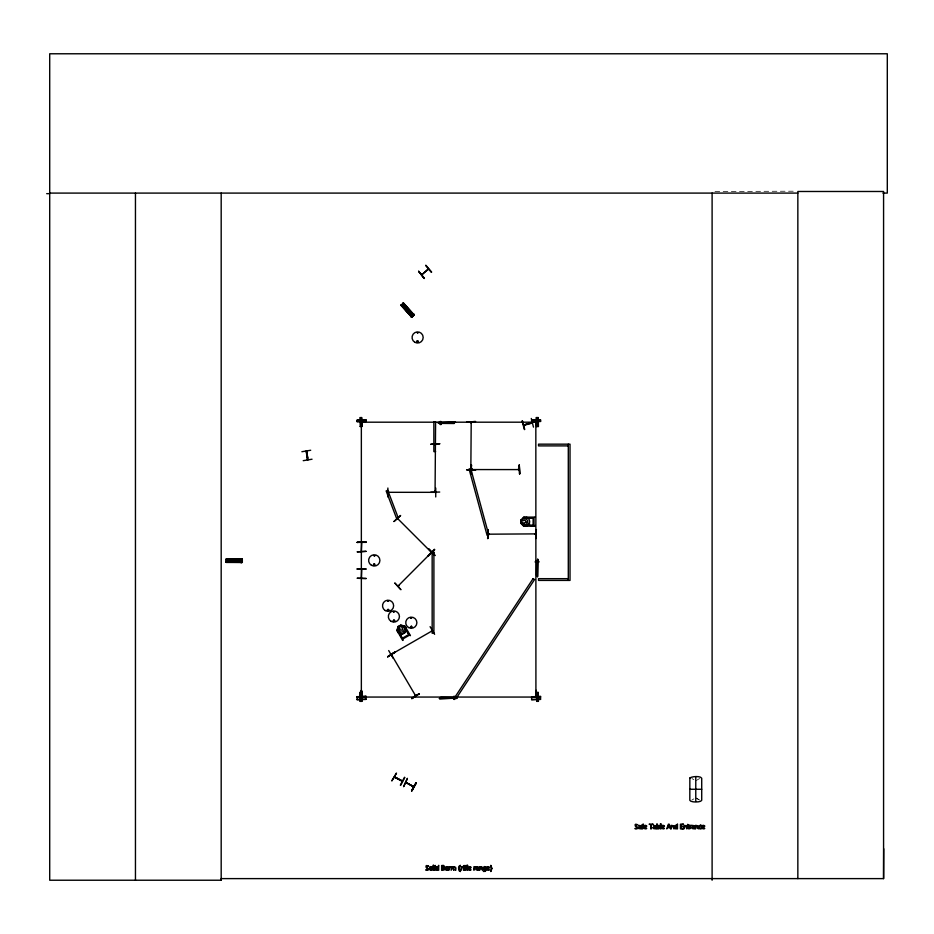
<?xml version="1.0" encoding="UTF-8"?>
<svg xmlns="http://www.w3.org/2000/svg" width="934" height="934" viewBox="0 0 934 934"><rect width="100%" height="100%" fill="white"/><g stroke="black" fill="none" stroke-linecap="round" stroke-linejoin="round"><path stroke-width="0.7" stroke-dasharray="4.67 3.5" d="M695.795 780.766L699.613 778.547M691.919 799.994L693.834 798.885M715.012 191.47L796.387 191.201M691.919 778.547L693.834 779.656M695.795 797.764L699.613 799.994M696.752 798.5L698.655 799.609"/><path stroke-width="1.4" d="M882.934 193.093L887.3 193.093L887.3 53.775L49.712 53.775L49.712 880.225L221.311 880.225L221.195 878.614L883.576 878.614L883.704 848.726M440.696 698.165L440.696 697.383L455.535 697.488L455.535 698.27L439.575 698.562M535.416 562.338L535.416 561.427M535.532 562.396L535.544 561.357M536.163 562.373L536.163 561.392M536.583 562.326L536.583 561.451M537.937 562.256L537.937 561.276M538.556 562.291L538.556 561.252M538.673 562.221L538.684 561.311M361.306 695.34C362.929 695.993 360.524 682.976 361.353 696.507M361.762 695.328L361.668 696.495M535.918 696.507L536.221 690.296L535.882 695.748M536.326 695.328L536.233 696.495M361.306 691.464L361.715 691.452M535.871 691.464L536.268 691.452M361.26 422.215L361.353 421.631M535.918 421.631L535.929 424.76L536.233 421.619M306.13 451.262L306.177 451.881M307.8 459.726L306.445 451.005M361.306 422.215L362.509 422.285M361.271 424.176L361.33 424.375M398.304 519.117L397.802 518.603M435.407 444.28L435.104 445.273L435.092 444.28M435.104 492.066L435.092 491.074M471.238 422.904L470.888 422.028L471.203 423.02M471.203 422.121L470.841 469.802L471.285 469.02M373.402 564.591C375.958 562.268 374.265 566.821 373.565 564.988M374.697 555.893L373.798 555.66L374.756 555.777M417.031 341.482C418.269 343.84 418.175 339.439 417.101 341.774M387.587 601.122L388.544 601.251L387.645 601.017M388.661 610.089C387.341 608.046 387.692 611.466 388.451 610.311M393.401 611.91C394.849 610.311 393.879 613.743 393.506 611.688M393.284 620.713C395.082 619.079 393.856 622.301 393.424 620.982M394.755 620.713C392.502 623.328 393.412 618.133 394.662 620.503M410.82 618.074L411.789 617.946L410.89 618.191M410.481 626.656C412.209 630.041 412.163 623.737 410.54 627.088M390.949 654.22L391.778 654.209M432.419 630.637L431.777 631.127M435.057 444.467L435.466 445.238M435.046 491.261L435.454 492.043M523.659 424.97L524.616 424.713M531.399 423.219L532.287 422.67L523.822 424.877M537.739 559.454L537.342 560.423M398.129 626.504L399.46 631.641L402.017 632.155L403.71 631.186L404.515 628.722L403.43 626.831L400.744 625.079L398.094 626.445L396.997 630.508L402.659 640.432L403.278 640.07L402.694 639.066L409.419 635.19L410.423 635.645L405.449 627.041L404.831 627.403M398.211 626.539L397.102 630.485L398.526 632.96L402.461 633.917L405.111 632.551L406.208 628.489L404.994 632.458L402.496 634.058L398.421 632.972M428.776 869.449C422.635 863.857 432.489 867.277 426.675 865.549A1.506 1.506 0 0 0 425.974 866.04C425.355 869.215 431.531 868.877 425.682 869.974L427.632 870.313L428.776 869.449A1.413 1.413 0 0 0 428.834 868.503M637.934 828.096C631.793 822.492 641.646 825.925 635.832 824.197A1.506 1.506 0 0 0 635.132 824.687C634.513 827.863 640.689 827.512 634.84 828.61L636.79 828.948L637.934 828.096A1.413 1.413 0 0 0 637.992 827.15M398.946 585.676L398.012 586.108M431.496 553.138L432.045 552.589M391.743 655.364L391.416 654.617L415.618 695.807M414.871 695.34L415.548 695.737M361.668 424.456L361.668 421.911M533.571 421.841L536.326 422.261L535.836 421.841L535.918 695.923L535.918 690.891M417.194 332.586L418.093 332.959L417.194 332.714M416.868 341.202C417.51 344.588 419.319 339.637 417.054 341.062M373.74 564.288C374.207 566.669 375.41 563.155 373.892 564.206M427.982 269.669L428.344 268.84M391.93 780.766L396.495 773.083L391.883 780.754M395.129 777.59L394.685 776.901M400.336 785.202L404.492 777.31M400.628 785.354L404.819 777.473M405.94 782.435L413.575 786.918M411.625 790.759L416.167 783.066L411.567 790.724M411.672 790.783L415.84 782.89M411.964 790.946L416.132 783.042M435.711 492.65L434.765 492.276M472.37 469.207L471.472 469.522L472.277 469.113M518.3 469.172L519.269 469.218M411.742 627.309C411.661 624.881 410.248 628.033 411.45 627.391M422.401 274.398L421.526 274.608M387.914 492.335L388.906 492.335L387.937 492.697M435.699 492.335L388.03 492.311M534.89 533.886L535.789 533.886L488.097 534.19L488.902 533.781M454.309 422.623L455.255 422.32M523.752 517.167L520.787 520.145L520.787 523.168L523.752 526.146L520.857 523.122L520.845 520.145L523.787 518.744L525.959 518.744L527.698 520.67L527.698 522.62L525.959 524.581L520.787 523.168M529.578 523.168L526.601 526.146C530.652 524.231 530.71 519.047 526.601 517.167M394.043 521.511L400.639 515.475L394.008 521.476M394.942 583.085L400.943 589.716L394.895 583.131M434.427 549.274L428.157 555.625M398.071 586.003L398.865 585.688M428.484 555.94L434.754 549.589M432.407 630.719L391.031 654.536M402.169 306.317L404.387 304.332M402.904 307.134L405.123 305.149M403.99 308.348L406.208 306.364M404.959 309.434L407.177 307.449M406.057 310.66L408.275 308.664M410.75 315.879L412.956 313.894M410.68 316.556L413.634 313.906M410.762 316.649L413.727 313.999M412.991 315.809L412.326 315.692M428.554 269.062L421.713 274.865L428.227 268.887M431.321 272.366L425.647 265.478M471.203 469.732L471.226 468.95M431.601 552.379L398.071 586.05L398.596 585.466M394.452 621.273L393.681 621.484M401.702 780.602L402.227 781.326L394.417 777.216M388.696 650.554L393.156 658.283M430.084 626.656L434.614 634.338M391.148 654.5L391.615 653.8M431.485 630.824L432.267 630.368M387.668 656.742L395.339 652.177M387.692 656.777L395.152 651.862L387.703 656.8M411.637 698.247L419.331 693.729M399.227 626.387L400.067 625.897L402.18 627.555L402.519 630.135L400.289 630.123L399.192 626.34M397.475 631.466L398.094 631.104M402.18 638.179L397.58 629.107L402.25 638.296L408.905 634.443L403.278 625.803L408.823 634.314M361.762 422.203L362.497 421.794M361.82 696.741L365.451 697.044L361.832 697.056M402.379 781.058L394.603 776.925M405.823 782.482L413.634 786.603M365.019 422.226L362.17 422.191M533.583 697.103L532.894 696.752L536.525 697.056M431.181 552.554L430.808 551.702M700.208 825.306L699.029 826.321L699.169 828.26A1.366 1.366 0 0 0 699.893 828.867C704.575 829.38 695.433 826.765 701.597 825.551L700.208 825.306A1.938 1.938 0 0 1 701.119 825.352M523.752 424.947L532.158 422.658M523.74 425.379L532.415 423.055M524.371 429.558L522.106 420.93M533.477 427.13L531.283 418.467M488.902 534.236L488.284 534.236M534.948 533.828L535.789 534.19M301.88 451.717L310.695 450.258M312.049 459.213L303.235 460.672M388.077 610.801C390.681 608.548 385.497 609.458 387.867 610.708M535.847 697.103L536.513 696.741M357.045 696.799L365.976 696.449M357.045 697.068L365.976 696.706M357.057 697.453L365.976 697.091M357.057 699.519L365.976 699.157M531.609 696.799L540.541 696.32L540.541 699.414L531.609 699.776L531.609 696.671M531.609 697.068L540.541 696.706M531.609 697.453L540.541 697.091M531.609 699.519L540.541 699.157M391.685 654.465L392.14 655.236M357.045 420.277L365.976 420.102M357.045 421.316L365.976 421.141M357.045 421.514L365.976 421.339M531.609 420.277L540.529 420.102M531.609 421.316L540.529 421.141M531.609 421.514L540.541 421.339M475.511 421.549L466.58 422.063L475.511 421.503M471.005 473.842L471.448 464.91L470.981 470.012M519.794 473.83L519.257 464.91L519.748 473.83M518.37 469.533L519.211 469.592L471.658 469.568M475.511 470.246L466.58 469.849L475.511 470.292M387.879 488.027L387.879 496.958M435.069 491.949L435.594 421.841L433.855 421.841L433.855 451.589L435.594 451.589M388.007 492.335L388.813 492.335L388.1 492.697M439.716 492.043L430.796 492.218M435.734 496.958L435.734 488.027M487.63 538.509L488.062 529.578L487.665 538.509M46.7 193.665L49.712 193.653M536.42 417.58L538.229 417.568L538.439 426.499L536.618 426.499L536.42 417.58L536.7 426.499M362.159 421.888L365.101 421.876M533.232 421.888L536.174 421.888L536.233 424.456M533.232 422.203L536.186 422.191L362.112 422.191M360.115 426.499L361.925 426.499L361.715 417.58L359.905 417.58L360.267 426.499M361.715 692.433L359.905 692.433L360.115 701.364L361.925 701.364L361.645 692.433M362.159 696.741L365.101 696.741M362.17 697.056L365.112 697.044M533.232 696.752L536.174 696.741M533.232 697.056L536.186 697.056L362.112 697.056M536.618 701.364L538.439 701.352L538.229 692.433L536.42 692.433L536.7 701.364M49.712 193.093L797.846 193.093M568.292 445.892L538.533 445.892L538.533 444.164L570.02 444.164L570.02 580.411L538.533 580.411L538.533 578.671L568.292 578.671M523.694 517.167L534.913 517.097L534.014 517.74L534.014 525.492L535.17 525.492L535.17 526.204L523.694 526.146M357.103 542.35L366.023 542.35M226.191 559.081L242.315 558.999L242.326 562.443L226.203 562.443L226.191 558.999M226.191 559.268L242.315 559.232M226.191 559.454L242.315 559.466M226.191 559.653L242.315 559.594M226.191 559.851L242.315 559.793M226.191 560.05L242.315 560.038M242.315 560.272L242.315 561.182M242.326 561.404L226.203 561.416L242.326 561.638M242.326 561.661L226.203 561.789L242.326 561.976M226.203 562.21L242.326 562.21M226.203 562.245L242.326 562.373M357.103 568.829L366.023 568.864M357.103 569.191L366.023 569.191M361.411 578.251L361.785 569.378M366.023 578.309L357.103 578.251L366.023 578.695M689.817 789.265L701.714 789.265M439.984 421.503L441.035 421.503M440.019 422.121L440.988 422.121M440.136 423.896L441.117 423.896M440.101 424.515L441.14 424.515M453.691 696.355L454.741 696.367M453.726 696.974L454.695 696.986M453.842 698.749L454.823 698.76M453.807 699.368L454.846 699.379M533.583 422.296L532.894 421.888L536.513 421.888M431.158 866.647L430.481 866.647A1.413 1.413 0 0 0 429.675 867.102L429.477 869.577L431.158 870.313A1.401 1.401 0 0 0 431.963 869.858L431.963 867.102M537.4 575.507L536.56 575.402L536.665 560.563L537.447 560.563L537.739 576.511M415.233 695.923L414.859 695.235M438.198 422.32L439.167 422.705M456.644 698.562L455.664 698.165M404.784 626.025L400.744 625.079M307.263 459.119L307.484 459.902L306.165 451.169M405.846 782.388L413.727 786.65M394.51 776.796L402.449 780.987M361.365 551.317L361.785 542.467M431.018 552.461L430.586 552.017M397.896 519.397L397.674 518.603L431.333 552.274M435.069 445.144L435.104 444.374M429.056 548.97L435.092 555.567L428.823 549.204M403.301 303.083L414.054 315.108L403.126 303.246M403.033 303.34L413.879 315.26M402.869 303.468L413.739 315.388M402.729 303.597L413.458 315.645L402.682 303.643M401.387 304.823L412.256 316.743M401.258 304.951L412.104 316.871M411.964 317L401.106 305.079L411.847 317.105M425.904 265.256L431.671 272.063M418.654 271.409L424.421 278.215M404.749 625.967L406.232 628.535M522.421 420.849L524.733 429.465M307.041 453.387L307.695 457.683M306.644 450.97L307.893 459.867M538.077 417.568L538.288 426.499M536.863 417.568L537.073 426.499M536.641 417.58L536.852 426.499M538.077 692.433L538.288 701.352M536.863 692.433L537.073 701.364M536.641 692.433L536.852 701.364M361.493 417.58L361.855 426.499M361.271 417.58L361.47 426.499M361.493 692.433L361.703 701.364M361.271 692.433L361.47 701.364M360.057 692.433L360.267 701.364M519.304 464.91L519.421 473.83M487.945 529.578L488.003 538.498M471.378 464.91L471.378 473.842M535.918 421.923L535.918 424.468M361.365 424.468L361.353 421.923L361.353 695.923L361.353 690.891M536.221 690.868L536.233 695.912M361.668 690.868L361.668 695.912M883.576 878.614L883.576 191.482L797.846 191.482L797.846 878.614M712.105 193.093L712.105 880.225M695.772 777.368L695.772 801.174M568.292 444.164L568.292 580.411M532.964 517.81L522.818 518.358L533.116 517.81L533.116 525.492L522.83 524.943L532.987 525.492M524.978 517.097L524.978 517.81M524.815 525.492L524.815 526.204M241.264 558.742L241.264 562.712M241.135 558.742L241.135 562.712M240.68 559.232L240.68 562.21M233.652 559.244L233.652 562.221M232.017 559.244L232.017 562.221M230.57 559.232L230.57 562.21M228.935 559.232L228.935 562.21M227.838 559.232L227.838 562.21M221.183 193.093L221.183 880.225M135.453 193.093L135.453 880.225M430.983 866.647A1.413 1.413 0 0 1 431.8 867.114M439.307 422.612L439.295 423.394L454.134 423.499L454.146 422.717L439.307 422.612M458.559 867.966L459.224 870.885L460.45 871.55L459.353 869.869A3.97 3.97 0 0 1 459.096 868.445L459.353 866.997A4.203 4.203 0 0 1 459.96 865.888L460.45 865.328L459.224 866.005L458.559 867.966M491.984 868.445L490.805 871.55C491.167 871.329 491.144 865.538 490.805 865.328L491.984 868.445M659.1 827.115C657.466 831.482 657.279 822.819 659.1 827.115M485.995 869.846L485.388 871.352L483.368 871.434C489.101 869.846 479.516 870.511 484.232 866.647A1.588 1.588 0 0 1 485.4 866.869L485.995 866.717L485.995 869.846M465.015 866.297L464.992 870.255L465.587 870.255L465.587 867.207L466.556 866.717C465.027 866.775 467.642 863.903 465.015 866.297M642.125 824.944L642.113 828.89L642.709 828.89L642.709 825.854L643.678 825.352C642.148 825.423 644.764 822.55 642.125 824.944M659.708 827.069L658.82 828.867L656.742 828.89L656.742 823.963L657.338 823.963C655.995 826.788 660.198 824.033 659.708 827.069M435.758 868.071L436.283 870.079L438.7 870.255L438.7 865.328L438.104 866.857A1.611 1.611 0 0 0 436.925 866.647A1.389 1.389 0 0 0 436.178 867.114L435.758 868.071M445.191 868.095C443.977 871.667 450.597 869.344 446.931 869.811C443.405 868.783 451.309 867.628 446.452 866.647A1.459 1.459 0 0 0 445.611 867.126L445.191 868.095M468.261 868.095C467.047 871.667 473.666 869.344 470.012 869.811C466.475 868.783 474.379 867.628 469.522 866.647A1.459 1.459 0 0 0 468.693 867.126L468.261 868.095M486.649 868.095C485.423 871.667 492.055 869.344 488.389 869.811C484.863 868.783 492.767 867.628 487.91 866.647A1.459 1.459 0 0 0 487.069 867.126L486.649 868.095M643.9 826.742C642.674 830.314 649.305 827.991 645.639 828.458C642.113 827.431 650.017 826.275 645.161 825.294A1.459 1.459 0 0 0 644.32 825.773L643.9 826.742M661.599 826.742C660.385 830.314 666.993 827.991 663.338 828.458C659.813 827.431 667.717 826.275 662.86 825.294A1.459 1.459 0 0 0 662.019 825.773L661.599 826.742M674.546 826.718L675.072 828.727L677.477 828.89L677.477 823.963L676.881 825.504A1.611 1.611 0 0 0 675.714 825.294A1.389 1.389 0 0 0 674.967 825.749L674.546 826.718M701.924 826.742C700.71 830.314 707.33 827.991 703.676 828.458C700.15 827.431 708.054 826.275 703.185 825.294A1.459 1.459 0 0 0 702.356 825.773L701.924 826.742M444.175 868.83L442.261 869.717L442.261 867.978L444.175 868.83M444.829 868.807L444.059 870.044L441.63 870.255L441.63 865.538C445.565 864.592 443.638 867.406 444.829 868.807M429.909 867.884C430.352 873.36 433.283 865.047 429.909 867.884M436.411 867.919C436.832 873.185 439.389 864.989 436.411 867.919M675.189 826.567C675.621 831.832 678.177 823.636 675.189 826.567M476.048 868.889L476.013 869.227A1.214 1.214 0 0 0 476.188 869.869L478.827 870.255L478.605 867.056L476.293 866.787L478.231 867.919L476.048 868.889M638.436 827.524L638.401 827.874A1.214 1.214 0 0 0 638.587 828.516L641.214 828.89L640.993 825.703L638.681 825.434L640.619 826.567L638.436 827.524M653.135 827.524L653.099 827.874A1.214 1.214 0 0 0 653.275 828.516L655.913 828.89L655.691 825.703L653.38 825.434L655.318 826.567L653.135 827.524M691.919 827.524L691.884 827.874A1.214 1.214 0 0 0 692.071 828.516L694.698 828.89L694.487 825.703L692.176 825.434L694.102 826.567L691.919 827.524M483.707 867.884C484.186 872.893 486.661 865.071 483.707 867.884M232.204 560.563C233.01 563.085 234.165 558.777 232.204 560.563M689.852 778.01L689.817 800.298C690.541 802.563 700.99 802.563 701.714 800.298L701.714 778.232C700.465 775.64 691.627 776.411 689.852 778.01M476.667 868.947L477.566 869.776L478.231 868.398L476.667 868.947M639.054 827.594L639.953 828.411L640.619 827.045L639.054 827.594M653.742 827.594L654.652 828.411L655.318 827.045L653.742 827.594M692.538 827.594L693.437 828.411L694.102 827.045L692.538 827.594M443.954 866.694L442.261 867.452L442.261 866.075L443.954 866.694M405.986 308.85C406.664 311.407 408.041 307.169 405.986 308.85M445.857 867.698C448.098 869.858 447.69 865.666 445.857 867.698M468.926 867.698C471.168 869.858 470.759 865.666 468.926 867.698M487.314 867.698C489.556 869.858 489.147 865.666 487.314 867.698M644.565 826.333C646.807 828.505 646.398 824.313 644.565 826.333M662.264 826.333C664.506 828.505 664.097 824.313 662.264 826.333M702.59 826.333C704.831 828.505 704.423 824.313 702.59 826.333M667.845 827.582L666.794 828.89L668.382 824.185L669.153 824.185L670.74 828.89L669.655 827.582L667.845 827.582M668.756 824.815L668.02 827.045L669.48 827.045L668.756 824.815M407.399 778.442L403.675 786.568L407.399 778.442M533.104 578.601L455.173 696.787L456.621 697.745L534.552 579.547L533.104 578.601M453.912 866.962L451.157 866.717L451.157 870.255L452.57 867.184L453.761 870.255C452.138 866.495 456.878 866.32 455.173 870.255L455.769 870.255L455.687 867.324L453.912 866.962M403.453 302.955L400.908 305.255L411.684 317.245L414.229 314.956L403.453 302.955M418.747 271.327L424.141 278.46L418.747 271.327M526.192 522.153L523.787 523.11L521.3 522.153L521.3 521.184L525.06 520.18L526.192 522.153M449.628 867.558L448.822 870.255L448.822 866.717L450.69 866.729L449.628 867.558M461.921 867.558L461.116 870.255L461.116 866.717L462.984 866.729L461.921 867.558M474.729 867.558L473.923 870.255L473.923 866.717L475.791 866.729L474.729 867.558M690.611 826.205L689.794 828.89L689.794 825.352L691.662 825.376L690.611 826.205M480.52 866.892L479.656 866.717L479.656 870.255L480.251 867.604L481.173 867.184L482.446 870.255L482.271 867.149L480.52 866.892M672.001 825.539L671.137 825.352L671.137 828.89L671.733 826.251L672.655 825.831L673.916 828.89L673.753 825.796L672.001 825.539M684.867 825.539L684.003 825.352L684.003 828.89L684.599 826.251L685.521 825.831L686.794 828.89L686.618 825.796L684.867 825.539M696.39 825.539L695.538 825.352L695.538 828.89L696.134 826.251L697.044 825.831L698.317 828.89L698.153 825.796L696.39 825.539M419.308 693.67L411.847 698.62L419.308 693.67M387.762 490.338L386.151 490.945L396.716 518.767L398.339 518.148L387.762 490.338M689.315 828.33L688.335 828.224L688.253 825.854L689.35 825.352L687.658 824.337C686.934 825.224 687.517 830.501 689.315 828.33M470.724 468.529L469.055 468.985L487.081 535.31L488.751 534.855L470.724 468.529M365.976 696.32L357.045 696.671L357.057 699.776L365.976 699.414L365.976 696.32M365.976 419.973L357.045 420.148L357.045 421.713L365.976 421.467L365.976 419.973M540.529 419.973L531.609 420.148L531.609 421.713L540.541 421.467L540.529 419.973M439.716 443.755L430.784 444.304L439.716 443.755M536.349 529.566L535.918 538.498L536.349 529.566M455.453 422.32L437.999 422.705L455.453 422.32M366.023 541.918L357.103 542.421L366.023 541.918M366.023 551.364L357.103 551.842L366.023 551.34M433.901 552.274L432.162 552.274L432.162 633.24L433.901 633.24L433.901 552.274M537.739 559.256L537.342 576.71L537.739 559.256M456.843 698.165L439.389 698.562L456.843 698.165M660.933 823.963L660.338 823.963L660.338 828.89L660.933 828.89L660.933 823.963M652.913 824.185L649.118 824.185L650.706 824.734L650.706 828.89L651.325 828.89L651.325 824.734L652.913 824.185M683.361 824.185L680.419 824.185L680.419 828.89L683.361 828.89L681.038 828.341L681.038 826.59L683.209 826.59L681.038 826.03L681.038 824.734L683.361 824.185M433.621 865.328L433.026 865.328L433.026 870.255L433.621 870.255L433.621 865.328M467.607 865.328L467.012 865.328L467.012 870.255L467.607 870.255L467.607 865.328M435.139 865.503L434.462 866.122L435.139 865.503M464.093 865.503L463.416 866.122L464.093 865.503M435.092 866.717L434.497 866.717L434.497 870.255L435.092 870.255L435.092 866.717M464.058 866.717L463.462 866.717L463.462 870.255L464.058 870.255L464.058 866.717M412.454 316.556L401.69 304.554L412.443 316.568M371.44 565.303A5.651 5.651 0 0 0 379.916 560.412A5.651 5.651 0 0 0 371.44 555.52A5.651 5.651 0 0 0 371.44 565.303M408.52 627.531A5.581 5.581 0 0 0 416.891 622.709A5.581 5.581 0 0 0 408.52 617.876A5.581 5.581 0 0 0 408.52 627.531M414.836 342.288A5.569 5.569 0 0 0 423.184 337.466A5.569 5.569 0 0 0 414.836 332.644A5.569 5.569 0 0 0 414.836 342.288M385.287 610.579A5.569 5.569 0 0 0 393.646 605.757A5.569 5.569 0 0 0 385.287 600.936A5.569 5.569 0 0 0 385.287 610.579M391.113 621.355A5.557 5.557 0 0 0 399.448 616.533A5.557 5.557 0 0 0 391.113 611.723A5.557 5.557 0 0 0 391.113 621.355"/></g></svg>
